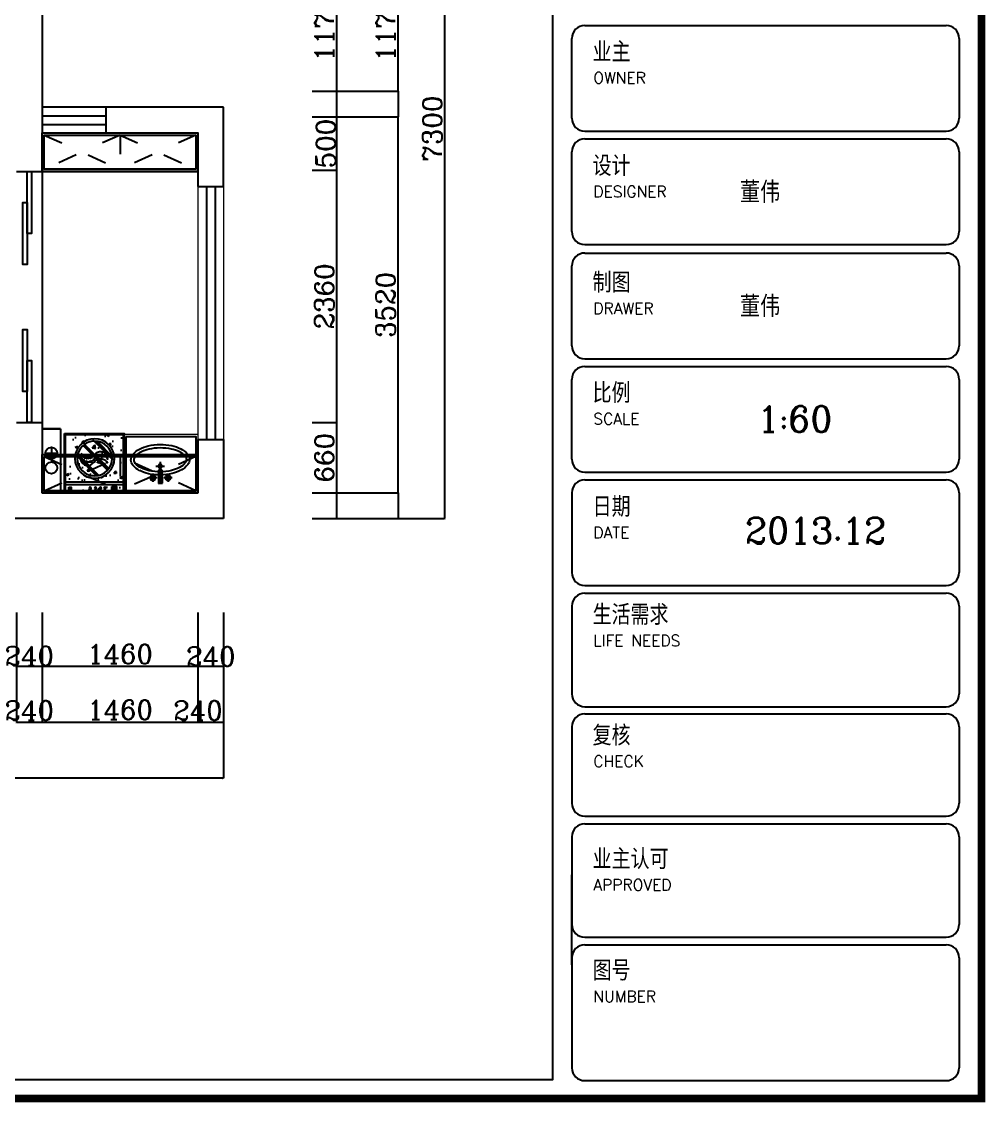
# Model space of a CAD drawing. Header units: millimetres. Extents: x 512961 to 1001058, y -961995 to -458543.
# Drawn here: x 816283 to 825309, y -924224 to -914107 of the extents above; entities that cross this region are included whole.
import ezdxf

# ---------------------------------------------------------------- set-up
doc = ezdxf.new("R2010")
doc.units = ezdxf.units.MM
doc.header["$MEASUREMENT"] = 0
doc.header["$PDMODE"] = 3
doc.linetypes.add('ACAD_ISO03W100', pattern=[30, 12, -18])
doc.layers.get('0').update_dxf_attribs({"linetype": 'CONTINUOUS'})
doc.layers.get('DEFPOINTS').update_dxf_attribs({"linetype": 'CONTINUOUS'})
for name, color, linetype in [('txt', 7, 'CONTINUOUS'), ('WINDOW', 5, 'CONTINUOUS'), ('WINDOW_TEXT', 7, 'CONTINUOUS'), ('墙线', 5, 'CONTINUOUS'), ('装饰细节', 1, 'CONTINUOUS')]:
    doc.layers.add(name, color=color, linetype=linetype)
doc.layers.add('门窗', color=4, linetype='CONTINUOUS', lineweight=13)
doc.styles.add('HZXY', font='complex.shx', dxfattribs={"bigfont": 'HZXY.shx'})
doc.styles.add('ROMAND', font='romand')
doc.styles.get("Standard").update_dxf_attribs({"font": 'complex.shx', "bigfont": 'hzxy.shx'})
doc.dimstyles.new('LMDIM40', dxfattribs={"dimtxt": 80, "dimasz": 20, "dimexe": 0, "dimexo": 0, "dimgap": 25, "dimtad": 1, "dimdec": 0, "dimzin": 0, "dimdsep": 46, "dimtxsty": 'Standard', "dimblk1": 'DOT', "dimblk2": 'DOT', "dimsah": 1, "dimcen": 0, "dimclrd": 2, "dimclre": 2, "dimclrt": 2, "dimadec": 0, "dimazin": 0, "dimtfac": 1, "dimtdec": 0, "dimtmove": 2, "dimatfit": 3, "dimldrblk": 'DOT', "dimfxl": 0, "dimtolj": 1, "dimtzin": 0, "dimarcsym": 0})

# ---------------------------------------------------------------- blocks, each defined once
blk = doc.blocks.new('_ArchTick')
at = {"color": 0, "linetype": 'ByBlock', "const_width": 0.15}
blk.add_lwpolyline([(-0.5, -0.5), (0.5, 0.5)], dxfattribs=at)
blk = doc.blocks.new('*D760')
at = {"layer": 'DEFPOINTS', "color": 0}
for p in [(819004, -917859), (819234, -917859), (819004, -918519)]:
    blk.add_point(p, dxfattribs=at)
at = {"layer": 'txt', "color": 2, "lineweight": -2}
for p, q in [((819004, -917859), (819234, -917859)), ((819234, -918519), (819234, -917859)), ((819004, -918519), (819234, -918519))]:
    blk.add_line(p, q, dxfattribs=at)
at = {"layer": 'txt', "color": 2, "lineweight": -2, "xscale": 20, "yscale": 20, "zscale": 20}
for p, rotation in [((819234, -917859), 90), ((819234, -918519), 270)]:
    blk.add_blockref('_ArchTick', p, dxfattribs=dict(at, rotation=rotation))
at = {"layer": 'txt', "color": 2, "insert": (819119, -918189), "char_height": 180, "attachment_point": 5, "rotation": 90}
blk.add_mtext('\\A1;660', dxfattribs=at)
blk = doc.blocks.new('_DOT')
at = {"color": 0, "linetype": 'ByBlock'}
blk.add_line((-0.5, 0), (-1, 0), dxfattribs=at)
at = {"color": 0, "linetype": 'ByBlock', "const_width": 0.5}
blk.add_lwpolyline([(-0.25, 0, 1), (0.25, 0, 1)], format="xyb", close=True, dxfattribs=at)
blk = doc.blocks.new('DOT')
at = {"color": 0, "linetype": 'ByBlock'}
blk.add_line((-0.35, 0), (-1, 0), dxfattribs=at)
at = {"color": 0, "linetype": 'ByBlock', "const_width": 0.35}
blk.add_lwpolyline([(-0.175, 0, 1), (0.175, 0, 1)], format="xyb", close=True, dxfattribs=at)
blk = doc.blocks.new('*D761')
at = {"layer": 'DEFPOINTS', "color": 0}
for p in [(819004, -915499), (819234, -915499), (819004, -917859)]:
    blk.add_point(p, dxfattribs=at)
at = {"layer": 'txt', "color": 2, "lineweight": -2}
for p, q in [((819004, -915499), (819234, -915499)), ((819234, -917859), (819234, -915499)), ((819004, -917859), (819234, -917859))]:
    blk.add_line(p, q, dxfattribs=at)
at = {"layer": 'txt', "color": 2, "lineweight": -2, "xscale": 20, "yscale": 20, "zscale": 20}
for p, rotation in [((819234, -915499), 90), ((819234, -917859), 270)]:
    blk.add_blockref('_ArchTick', p, dxfattribs=dict(at, rotation=rotation))
at = {"layer": 'txt', "color": 2, "insert": (819119, -916679), "char_height": 180, "attachment_point": 5, "rotation": 90}
blk.add_mtext('\\A1;2360', dxfattribs=at)
blk = doc.blocks.new('*D762')
at = {"layer": 'DEFPOINTS', "color": 0}
for p in [(819004, -914999), (819234, -914999), (819004, -915499)]:
    blk.add_point(p, dxfattribs=at)
at = {"layer": 'txt', "color": 2, "lineweight": -2}
for p, q in [((819004, -914999), (819234, -914999)), ((819234, -915499), (819234, -914999)), ((819004, -915499), (819234, -915499))]:
    blk.add_line(p, q, dxfattribs=at)
at = {"layer": 'txt', "color": 2, "lineweight": -2, "xscale": 20, "yscale": 20, "zscale": 20}
for p, rotation in [((819234, -914999), 90), ((819234, -915499), 270)]:
    blk.add_blockref('_ArchTick', p, dxfattribs=dict(at, rotation=rotation))
at = {"layer": 'txt', "color": 2, "insert": (819133, -915249), "char_height": 180, "attachment_point": 5, "rotation": 90}
blk.add_mtext('\\A1;500', dxfattribs=at)
blk = doc.blocks.new('*D763')
at = {"layer": 'DEFPOINTS', "color": 0}
for p in [(819004, -913589), (819234, -913589), (819004, -914759)]:
    blk.add_point(p, dxfattribs=at)
at = {"layer": 'txt', "color": 2, "lineweight": -2}
for p, q in [((819004, -913589), (819234, -913589)), ((819234, -914759), (819234, -913589)), ((819004, -914759), (819234, -914759))]:
    blk.add_line(p, q, dxfattribs=at)
at = {"layer": 'txt', "color": 2, "lineweight": -2, "xscale": 20, "yscale": 20, "zscale": 20}
for p, rotation in [((819234, -913589), 90), ((819234, -914759), 270)]:
    blk.add_blockref('_ArchTick', p, dxfattribs=dict(at, rotation=rotation))
at = {"layer": 'txt', "color": 2, "insert": (819119, -914174), "char_height": 180, "attachment_point": 5, "rotation": 90}
blk.add_mtext('\\A1;1170', dxfattribs=at)
blk = doc.blocks.new('*D766')
at = {"layer": 'DEFPOINTS', "color": 0}
for p in [(819042, -913589), (819004, -914759), (819808, -914759)]:
    blk.add_point(p, dxfattribs=at)
at = {"layer": 'txt', "color": 2, "lineweight": -2}
for p, q in [((819042, -913589), (819808, -913589)), ((819808, -913589), (819808, -914759)), ((819004, -914759), (819808, -914759))]:
    blk.add_line(p, q, dxfattribs=at)
at = {"layer": 'txt', "color": 2, "lineweight": -2, "xscale": 20, "yscale": 20, "zscale": 20}
for p, rotation in [((819808, -913589), 90), ((819808, -914759), 270)]:
    blk.add_blockref('_ArchTick', p, dxfattribs=dict(at, rotation=rotation))
at = {"layer": 'txt', "color": 2, "insert": (819693, -914174), "char_height": 180, "attachment_point": 5, "rotation": 90}
blk.add_mtext('\\A1;1170', dxfattribs=at)
blk = doc.blocks.new('*D767')
at = {"layer": 'DEFPOINTS', "color": 0}
for p in [(819004, -914999), (819004, -918519), (819808, -918519)]:
    blk.add_point(p, dxfattribs=at)
at = {"layer": 'txt', "color": 2, "lineweight": -2}
for p, q in [((819004, -914999), (819808, -914999)), ((819808, -914999), (819808, -918519)), ((819004, -918519), (819808, -918519))]:
    blk.add_line(p, q, dxfattribs=at)
at = {"layer": 'txt', "color": 2, "lineweight": -2, "xscale": 20, "yscale": 20, "zscale": 20}
for p, rotation in [((819808, -914999), 90), ((819808, -918519), 270)]:
    blk.add_blockref('_ArchTick', p, dxfattribs=dict(at, rotation=rotation))
at = {"layer": 'txt', "color": 2, "insert": (819693, -916759), "char_height": 180, "attachment_point": 5, "rotation": 90}
blk.add_mtext('\\A1;3520', dxfattribs=at)
blk = doc.blocks.new('*D768')
at = {"layer": 'DEFPOINTS', "color": 0}
for p in [(819004, -911459), (819004, -918759), (820245, -918759)]:
    blk.add_point(p, dxfattribs=at)
at = {"layer": 'txt', "color": 2, "lineweight": -2}
for p, q in [((819004, -911459), (820245, -911459)), ((820245, -911459), (820245, -918759)), ((819004, -918759), (820245, -918759))]:
    blk.add_line(p, q, dxfattribs=at)
at = {"layer": 'txt', "color": 2, "lineweight": -2, "xscale": 20, "yscale": 20, "zscale": 20}
for p, rotation in [((820245, -911459), 90), ((820245, -918759), 270)]:
    blk.add_blockref('_ArchTick', p, dxfattribs=dict(at, rotation=rotation))
at = {"layer": 'txt', "color": 2, "insert": (820130, -915109), "char_height": 180, "attachment_point": 5, "rotation": 90}
blk.add_mtext('\\A1;7300', dxfattribs=at)
blk = doc.blocks.new('*D778')
at = {"layer": 'DEFPOINTS', "color": 0}
for p in [(816235, -919637), (816475, -919637), (816475, -920142)]:
    blk.add_point(p, dxfattribs=at)
at = {"layer": 'txt', "color": 2, "lineweight": -2}
for p, q in [((816235, -919637), (816235, -920142)), ((816475, -919637), (816475, -920142)), ((816235, -920142), (816475, -920142))]:
    blk.add_line(p, q, dxfattribs=at)
at = {"layer": 'txt', "color": 2, "lineweight": -2, "xscale": 20, "yscale": 20, "zscale": 20, "rotation": 180}
blk.add_blockref('_ArchTick', (816235, -920142), dxfattribs=at)
at = {"layer": 'txt', "color": 2, "lineweight": -2, "xscale": 20, "yscale": 20, "zscale": 20}
blk.add_blockref('_ArchTick', (816475, -920142), dxfattribs=at)
at = {"layer": 'txt', "color": 2, "insert": (816355, -920045), "char_height": 180, "attachment_point": 5}
blk.add_mtext('\\A1;240', dxfattribs=at)
blk = doc.blocks.new('*D779')
at = {"layer": 'DEFPOINTS', "color": 0}
for p in [(816475, -919637), (817935, -919637), (817935, -920142)]:
    blk.add_point(p, dxfattribs=at)
at = {"layer": 'txt', "color": 2, "lineweight": -2}
for p, q in [((816475, -919637), (816475, -920142)), ((817935, -919637), (817935, -920142)), ((816475, -920142), (817935, -920142))]:
    blk.add_line(p, q, dxfattribs=at)
at = {"layer": 'txt', "color": 2, "lineweight": -2, "xscale": 20, "yscale": 20, "zscale": 20, "rotation": 180}
blk.add_blockref('_ArchTick', (816475, -920142), dxfattribs=at)
at = {"layer": 'txt', "color": 2, "lineweight": -2, "xscale": 20, "yscale": 20, "zscale": 20}
blk.add_blockref('_ArchTick', (817935, -920142), dxfattribs=at)
at = {"layer": 'txt', "color": 2, "insert": (817205, -920027), "char_height": 180, "attachment_point": 5}
blk.add_mtext('\\A1;1460', dxfattribs=at)
blk = doc.blocks.new('*D780')
at = {"layer": 'DEFPOINTS', "color": 0}
for p in [(817935, -919637), (818175, -919637), (818175, -920142)]:
    blk.add_point(p, dxfattribs=at)
at = {"layer": 'txt', "color": 2, "lineweight": -2}
for p, q in [((817935, -919637), (817935, -920142)), ((818175, -919637), (818175, -920142)), ((817935, -920142), (818175, -920142))]:
    blk.add_line(p, q, dxfattribs=at)
at = {"layer": 'txt', "color": 2, "lineweight": -2, "xscale": 20, "yscale": 20, "zscale": 20, "rotation": 180}
blk.add_blockref('_ArchTick', (817935, -920142), dxfattribs=at)
at = {"layer": 'txt', "color": 2, "lineweight": -2, "xscale": 20, "yscale": 20, "zscale": 20}
blk.add_blockref('_ArchTick', (818175, -920142), dxfattribs=at)
at = {"layer": 'txt', "color": 2, "insert": (818055, -920051), "char_height": 180, "attachment_point": 5}
blk.add_mtext('\\A1;240', dxfattribs=at)
blk = doc.blocks.new('*D790')
at = {"layer": 'DEFPOINTS', "color": 0}
for p in [(816235, -919637), (816475, -919637), (816475, -920665)]:
    blk.add_point(p, dxfattribs=at)
at = {"layer": 'txt', "color": 2, "lineweight": -2}
for p, q in [((816235, -919637), (816235, -920665)), ((816475, -919637), (816475, -920665)), ((816235, -920665), (816475, -920665))]:
    blk.add_line(p, q, dxfattribs=at)
at = {"layer": 'txt', "color": 2, "lineweight": -2, "xscale": 20, "yscale": 20, "zscale": 20, "rotation": 180}
blk.add_blockref('_ArchTick', (816235, -920665), dxfattribs=at)
at = {"layer": 'txt', "color": 2, "lineweight": -2, "xscale": 20, "yscale": 20, "zscale": 20}
blk.add_blockref('_ArchTick', (816475, -920665), dxfattribs=at)
at = {"layer": 'txt', "color": 2, "insert": (816355, -920556), "char_height": 180, "attachment_point": 5}
blk.add_mtext('\\A1;240', dxfattribs=at)
blk = doc.blocks.new('*D791')
at = {"layer": 'DEFPOINTS', "color": 0}
for p in [(816475, -919637), (817935, -919637), (817935, -920665)]:
    blk.add_point(p, dxfattribs=at)
at = {"layer": 'txt', "color": 2, "lineweight": -2}
for p, q in [((816475, -919637), (816475, -920665)), ((817935, -919637), (817935, -920665)), ((816475, -920665), (817935, -920665))]:
    blk.add_line(p, q, dxfattribs=at)
at = {"layer": 'txt', "color": 2, "lineweight": -2, "xscale": 20, "yscale": 20, "zscale": 20, "rotation": 180}
blk.add_blockref('_ArchTick', (816475, -920665), dxfattribs=at)
at = {"layer": 'txt', "color": 2, "lineweight": -2, "xscale": 20, "yscale": 20, "zscale": 20}
blk.add_blockref('_ArchTick', (817935, -920665), dxfattribs=at)
at = {"layer": 'txt', "color": 2, "insert": (817205, -920550), "char_height": 180, "attachment_point": 5}
blk.add_mtext('\\A1;1460', dxfattribs=at)
blk = doc.blocks.new('*D792')
at = {"layer": 'DEFPOINTS', "color": 0}
for p in [(817935, -919637), (818175, -919637), (818175, -920665)]:
    blk.add_point(p, dxfattribs=at)
at = {"layer": 'txt', "color": 2, "lineweight": -2}
for p, q in [((817935, -919637), (817935, -920665)), ((818175, -919637), (818175, -920665)), ((817935, -920665), (818175, -920665))]:
    blk.add_line(p, q, dxfattribs=at)
at = {"layer": 'txt', "color": 2, "lineweight": -2, "xscale": 20, "yscale": 20, "zscale": 20, "rotation": 180}
blk.add_blockref('_ArchTick', (817935, -920665), dxfattribs=at)
at = {"layer": 'txt', "color": 2, "lineweight": -2, "xscale": 20, "yscale": 20, "zscale": 20}
blk.add_blockref('_ArchTick', (818175, -920665), dxfattribs=at)
at = {"layer": 'txt', "color": 2, "insert": (817935, -920556), "char_height": 180, "attachment_point": 5}
blk.add_mtext('\\A1;240', dxfattribs=at)
blk = doc.blocks.new('*D793')
at = {"layer": 'DEFPOINTS', "color": 0}
for p in [(802795, -919637), (818175, -919637), (802795, -921190)]:
    blk.add_point(p, dxfattribs=at)
at = {"layer": 'txt', "color": 2, "lineweight": -2}
for p, q in [((802795, -919637), (802795, -921190)), ((818175, -919637), (818175, -921190)), ((818175, -921190), (802795, -921190))]:
    blk.add_line(p, q, dxfattribs=at)
at = {"layer": 'txt', "color": 2, "lineweight": -2, "xscale": 20, "yscale": 20, "zscale": 20, "rotation": 180}
blk.add_blockref('_ArchTick', (802795, -921190), dxfattribs=at)
at = {"layer": 'txt', "color": 2, "lineweight": -2, "xscale": 20, "yscale": 20, "zscale": 20}
blk.add_blockref('_ArchTick', (818175, -921190), dxfattribs=at)
at = {"layer": 'txt', "color": 2, "insert": (810485, -921075), "char_height": 180, "attachment_point": 5}
blk.add_mtext('\\A1;15380', dxfattribs=at)
blk = doc.blocks.new('j')
at = {"color": 8}
for p, q in [((703552, -452450), (703398, -452604)), ((703565, -452450), (703398, -452617)), ((703538, -452452), (703399, -452590)), ((703655, -452481), (703428, -452707)), ((703662, -452486), (703434, -452715)), ((703669, -452492), (703439, -452721)), ((703718, -452573), (703521, -452771)), ((703720, -452584), (703531, -452773)), ((703722, -452595), (703542, -452774)), ((703834, -452857), (703294, -452857))]:
    blk.add_line(p, q, dxfattribs=at)
blk.add_lwpolyline([(703834, -452387), (703294, -452387), (703294, -452927), (703834, -452927)], close=True, dxfattribs=at)
for points in [[(703689, -452562, -0.632818), (703562, -452580, 0.591279), (703436, -452590, 0.591279)], [(703689, -452594, -0.632818), (703562, -452612, 0.591279), (703436, -452622, 0.591279)], [(703693, -452628, -0.632818), (703566, -452646, 0.591279), (703440, -452656, 0.591279)]]:
    blk.add_lwpolyline(points, format="xyb", dxfattribs=at)
blk.add_circle((703560, -452613), 163, dxfattribs=at)
at = {"layer": '装饰细节', "color": 147}
blk.add_line((703834, -452830), (703294, -452830), dxfattribs=at)
for points in [[(703843, -452378), (703285, -452378), (703285, -452936), (703843, -452936)], [(703364, -452874), (703355, -452874), (703355, -452883), (703364, -452883)], [(703364, -452887), (703355, -452887), (703355, -452896), (703364, -452896)], [(703364, -452900), (703355, -452900), (703355, -452909), (703364, -452909)], [(703375, -452874), (703366, -452874), (703366, -452883), (703375, -452883)], [(703375, -452887), (703366, -452887), (703366, -452896), (703375, -452896)], [(703375, -452900), (703366, -452900), (703366, -452909), (703375, -452909)], [(703387, -452874), (703378, -452874), (703378, -452883), (703387, -452883)], [(703387, -452887), (703378, -452887), (703378, -452896), (703387, -452896)], [(703387, -452900), (703378, -452900), (703378, -452909), (703387, -452909)], [(703400, -452874), (703391, -452874), (703391, -452883), (703400, -452883)], [(703400, -452887), (703391, -452887), (703391, -452896), (703400, -452896)], [(703400, -452900), (703391, -452900), (703391, -452909), (703400, -452909)], [(703789, -452881), (703780, -452881), (703780, -452890), (703789, -452890)], [(703789, -452894), (703780, -452894), (703780, -452903), (703789, -452903)], [(703802, -452881), (703793, -452881), (703793, -452890), (703802, -452890)], [(703802, -452894), (703793, -452894), (703793, -452903), (703802, -452903)]]:
    blk.add_lwpolyline(points, close=True, dxfattribs=at)
for centre, radius in [((703560, -452613), 185), ((703464, -452890), 9.44), ((703506, -452890), 9.44), ((703553, -452890), 9.44), ((703601, -452890), 9.44)]:
    blk.add_circle(centre, radius, dxfattribs=at)
at = {"color": 8, "insert": (703688, -452657), "char_height": 49, "width": 591.41, "attachment_point": 1, "rotation": 180}
blk.add_mtext('\\fￋￎￌﾣﾤ|b0|i0|c134|p2;洗衣机', dxfattribs=at)
blk = doc.blocks.new('fghj')
at = {"color": 8}
for p, q in [((812760, -446592, 215), (812760, -446512, 215)), ((812908, -446624, 215), (812711, -446623, 215)), ((812800, -446551, 215), (812720, -446550, 215)), ((812868, -446664, 215), (812868, -446584, 215)), ((812799, -446695, 215), (812720, -446695, 215)), ((812760, -446654, 215), (812759, -446734, 215))]:
    blk.add_line(p, q, dxfattribs=at)
for centre in [(812760, -446552, 215), (812759, -446694, 215)]:
    blk.add_circle(centre, 17.9, dxfattribs=at)
for centre, radius, start, end in [((813002, -446521), 168, 128.1854, 152.1876), ((812929, -446428), 49.2, 89.7481, 128.1854), ((812929, -446428), 49.2, 51.3109, 89.7481), ((812855, -446521), 168, 27.3087, 51.3109), ((813308, -446625), 493, 167.5495, 179.7481), ((813120, -446584), 301, 152.1876, 167.5495), ((812736, -446582), 301, 11.9468, 27.3087), ((812548, -446622), 493, 359.7481, 11.9468), ((813308, -446625), 493, 179.7481, 191.9468), ((812548, -446622), 493, 347.5495, 359.7481), ((813120, -446665), 301, 191.9468, 207.3087), ((812736, -446663), 301, 332.1876, 347.5495), ((813001, -446726), 168, 207.3087, 231.3109), ((812843, -446714), 184, 308.7128, 343.2488), ((812927, -446819), 49.2, 231.3109, 269.7481), ((812927, -446819), 49.2, 269.7481, 308.1854)]:
    blk.add_arc(centre, radius, start, end, dxfattribs=at)
at = {"layer": '装饰细节', "color": 147}
for p, q in [((812707, -446605, 215), (812829, -446605, 215)), ((812707, -446641, 215), (812707, -446605, 215)), ((812829, -446605, 215), (812829, -446641, 215)), ((812829, -446641, 215), (812707, -446641, 215))]:
    blk.add_line(p, q, dxfattribs=at)
for centre, radius in [((812760, -446552, 215), 25), ((812868, -446624, 215), 17.9), ((812759, -446694, 215), 25)]:
    blk.add_circle(centre, radius, dxfattribs=at)
for centre, radius, start, end in [((813002, -446521), 197, 128.1854, 152.1876), ((812929, -446428), 78.6, 89.7481, 128.1854), ((812929, -446428), 78.6, 51.3109, 89.7481), ((812855, -446521), 197, 27.3087, 51.3109), ((813308, -446625), 523, 167.5495, 179.7481), ((813120, -446584), 330, 152.1876, 167.5495), ((812736, -446582), 330, 11.9468, 27.3087), ((812548, -446622), 523, 359.7481, 11.9468), ((813308, -446625), 523, 179.7481, 191.9468), ((812548, -446622), 523, 347.5495, 359.7481), ((813120, -446665), 330, 191.9468, 207.3087), ((813001, -446726), 197, 207.3087, 231.3109), ((812854, -446726), 197, 308.1854, 332.1876), ((812736, -446663), 330, 332.1876, 347.5495), ((812927, -446819), 78.6, 231.3109, 269.7481), ((812927, -446819), 78.6, 269.7481, 308.1854)]:
    blk.add_arc(centre, radius, start, end, dxfattribs=at)

msp = doc.modelspace()

# ---------------------------------------------------------------- hatches: boundary and pattern name
at = {"layer": 'txt'}
h = msp.add_hatch(dxfattribs=at)
h.set_pattern_fill('AR-CONC', color=147, scale=35, style=0)
h.set_pattern_definition([(50, (307130.19, -376138.09), (251.041064, -21.96325), [26.25, -288.75]), (355, (307130.2, -376138.1), (-48.56297, 263.26725), [21, -231]), (100.4514, (307151.1, -376139.92), (202.47828, 241.30384), [22.30907, -245.39974]), (46.1842, (307130.2, -376068.1), (373.53437, -57.93166), [39.375, -433.125]), (96.6356, (307161.3, -376072.9), (327.13195, 340.94125), [33.4636, -368.09955]), (351.1842, (307130.2, -376068.1), (327.13168, 340.94151), [31.5, -346.5]), (21, (307165.19, -376085.59), (208.91747, -140.91661), [26.25, -288.75]), (326, (307165.2, -376085.6), (85.16037, 253.80252), [21, -231]), (71.4514, (307182.6, -376097.33), (294.07792, 112.88567), [22.30907, -245.39974]), (37.5, (307130.19, -376138.09), (4.255949, 116.512849), [0, -228.2, 0, -234.5, 0, -231.875]), (7.5, (307130.19, -376138.09), (92.074338, 138.0441), [0, -133.7, 0, -222.95, 0, -88.375]), (327.5, (307052.14, -376138.09), (186.837853, -7.894205), [0, -87.5, 0, -273, 0, -362.25]), (317.5, (307017.14, -376138.09), (204.11516, 35.036744), [0, -113.75, 0, -181.3, 0, -257.25])])
h.paths.add_polyline_path([(817242.8, -917961.5), (816684.8, -917961.5), (816684.8, -918519.5), (817242.8, -918519.5)])
h.paths.add_polyline_path([(817476.2, -918107), (817476.2, -918107)])
h.paths.add_polyline_path([(817478.4, -918311.7, 0.0440771), (817564.7, -918321.6), (817564.5, -918307.6), (817582.4, -918307.4), (817582.2, -918285.7, -0.4246976), (817563.7, -918267.8, -1), (817599.4, -918267.8, -0.4038067), (817582.2, -918285.7), (817582.4, -918307.4), (817600.3, -918307.2), (817600.7, -918350.5, 0.0261435), (817655.1, -918345.2), (817655.2, -918350.5, -0.4031114), (817679.3, -918375.5, -1), (817629.2, -918375.5, -0.4254036), (817655.2, -918350.5), (817655.1, -918345.2, -0.0261435), (817600.7, -918350.5), (817601.6, -918428.6), (817565.8, -918429), (817565, -918350.9, -0.0261581), (817510.5, -918346.7), (817510.6, -918352.1, -0.4318077), (817537.1, -918377.1, -1), (817487, -918377.1, -0.3968356), (817510.6, -918352.1), (817510.5, -918346.7, -0.0184134), (817472.5, -918340.4), (817472.5, -918340.4, 0.0445934), (817565, -918350.9), (817564.7, -918321.6, -0.0440768), (817478.4, -918311.7)])
h.paths.add_polyline_path([(817814.9, -918175.1), (817814.9, -918175.1), (817814.9, -918175.1), (817814.9, -918175.1), (817814.9, -918175.1), (817814.9, -918175.1)])
h.paths.add_polyline_path([(817529.9, -918377.1, -1), (817494.2, -918377.1, -1)], flags=16)
h.paths.add_polyline_path([(817837.7, -918156.6, -0.0000018), (817837.7, -918156.6)])
h.paths.add_polyline_path([(817762.3, -918281.2, 0.0000012), (817762.3, -918281.2)])
h.paths.add_polyline_path([(817672.1, -918375.5, -1.000001), (817636.3, -918375.5, -1)], flags=16)
h.paths.add_polyline_path([(817776.2, -918307.1, 0.0000012), (817776.2, -918307.1)])

# ---------------------------------------------------------------- linework, layer by layer
at = {"color": 4}
for p, q in [((821557.2, -914143.6), (824943, -914143.6)), ((821436.6, -915012.1), (821436.6, -914264.2)), ((825063.6, -914264.2), (825063.6, -915012.1)), ((821557.2, -915132.7), (824943, -915132.7)), ((821557.2, -915205.1), (824943, -915205.1)), ((821436.6, -916073.5), (821436.6, -915325.7)), ((825063.6, -915325.7), (825063.6, -916073.5)), ((821557.2, -916194.2), (824943, -916194.2)), ((821557.2, -916273.7), (824943, -916273.7)), ((821436.6, -917142.2), (821436.6, -916394.3)), ((825063.6, -916394.3), (825063.6, -917142.2)), ((821557.2, -917262.8), (824943, -917262.8)), ((821557.2, -917335.2), (824943, -917335.2)), ((821436.6, -918203.7), (821436.6, -917455.8)), ((825063.6, -917455.8), (825063.6, -918203.7)), ((821557.2, -918324.3), (824943, -918324.3)), ((821557.2, -918396.7), (824943, -918396.7)), ((821436.6, -918517.3), (821436.6, -919265.1)), ((825063.6, -918517.3), (825063.6, -919265.1)), ((821557.2, -919385.8), (824943, -919385.8)), ((821557.2, -919458.1), (824943, -919458.1)), ((821436.6, -919578.8), (821436.6, -920399)), ((825063.6, -919578.8), (825063.6, -920399)), ((821557.2, -920519.6), (824943, -920519.6)), ((821557.2, -920587.7), (824943, -920587.7)), ((821436.6, -920708.3), (821436.6, -921423.4)), ((825063.6, -920708.3), (825063.6, -921423.4)), ((821557.2, -921544), (824943, -921544)), ((821557.2, -921616.4), (824943, -921616.4)), ((821436.6, -921737), (821436.6, -922557.2)), ((825063.6, -921737), (825063.6, -922557.2)), ((821436.5, -922936.2), (821436.5, -922092.7)), ((821557.2, -922677.8), (824943, -922677.8)), ((821557.2, -922748.6), (824943, -922748.6)), ((821436.6, -922869.2), (821436.6, -923899.3)), ((825063.6, -922869.2), (825063.6, -923899.3)), ((821557.2, -924019.9), (824943, -924019.9))]:
    msp.add_line(p, q, dxfattribs=at)
at = {"color": 250}
msp.add_line((816475.3, -915509.5), (816475.3, -917859.5), dxfattribs=at)
at = {"const_width": 72.1}
msp.add_lwpolyline([(799252.6, -924187.5), (825273.4, -924186.1), (825273.4, -905301.3), (799252.6, -905302.7)], close=True, dxfattribs=at)
at = {"color": 4}
msp.add_lwpolyline([(799433.5, -905495.3), (799433.5, -924010.5), (821257, -924009.1), (821257, -905493.9)], close=True, dxfattribs=at)
at = {"color": 250}
msp.add_lwpolyline([(817262.8, -917989.5), (817915.3, -917989.5), (817915.3, -918499.5), (817262.8, -918499.5)], close=True, dxfattribs=at)
at = {"color": 4}
for centre, start, end in [((821557.2, -914264.2), 90, 180), ((824943, -914264.2), 0, 90), ((821557.2, -915012.1), 180, 270), ((824943, -915012.1), 270, 0), ((821557.2, -915325.7), 90, 180), ((824943, -915325.7), 0, 90), ((821557.2, -916073.5), 180, 270), ((824943, -916073.5), 270, 0), ((821557.2, -916394.3), 90, 180), ((824943, -916394.3), 0, 90), ((821557.2, -917142.2), 180, 270), ((824943, -917142.2), 270, 0), ((821557.2, -917455.8), 90, 180), ((824943, -917455.8), 0, 90), ((821557.2, -918203.7), 180, 270), ((824943, -918203.7), 270, 0), ((821557.2, -918517.3), 90, 180), ((824943, -918517.3), 0, 90), ((821557.2, -919265.1), 180, 270), ((824943, -919265.1), 270, 0), ((821557.2, -919578.8), 90, 180), ((824943, -919578.8), 0, 90), ((821557.2, -920399), 180, 270), ((824943, -920399), 270, 0), ((821557.2, -920708.3), 90, 180), ((824943, -920708.3), 0, 90), ((821557.2, -921423.4), 180, 270), ((824943, -921423.4), 270, 0), ((821557.2, -921737), 90, 180), ((824943, -921737), 0, 90), ((821557.2, -922557.2), 180, 270), ((824943, -922557.2), 270, 0), ((821557.2, -922869.2), 90, 180), ((824943, -922869.2), 0, 90), ((821557.2, -923899.3), 180, 270), ((824943, -923899.3), 270, 0)]:
    msp.add_arc(centre, 120.6, start, end, dxfattribs=at)
at = {"layer": 'txt', "color": 2}
for p, q in [((819234, -914999.5), (819234, -914759.5)), ((819808.5, -914759.5), (819808.5, -914999.5)), ((819004, -918519.5), (819233.8, -918519.5)), ((819004, -918519.5), (819808.5, -918519.5)), ((819233.8, -918519.5), (819233.8, -918759.5)), ((819808.5, -918519.5), (819808.5, -918759.5)), ((819004, -918759.5), (819233.8, -918759.5)), ((819004, -918759.5), (819808.5, -918759.5))]:
    msp.add_line(p, q, dxfattribs=at)
at = {"layer": 'txt'}
for p, q in [((818015.3, -915649.5), (818015.3, -918019.5)), ((818095.3, -915649.5), (818095.3, -918019.5)), ((816475.3, -917918.6), (816647.2, -917918.6))]:
    msp.add_line(p, q, dxfattribs=at)
at = {"layer": 'WINDOW'}
for p, q in [((816475.3, -913589.5), (816475.3, -915509.5)), ((818175.3, -914909.5), (816475.3, -914909.5)), ((817075.3, -915149.5), (817075.3, -914909.5)), ((818175.3, -915649.5), (818175.3, -914909.5)), ((816475.3, -915149.5), (817935.3, -915149.5)), ((817935.3, -915149.5), (817935.3, -915649.5)), ((816235.3, -915509.5), (816475.3, -915509.5)), ((816475.3, -915509.5), (817935.3, -915509.5)), ((817935.3, -915649.5), (818175.3, -915649.5)), ((816235.3, -917859.5), (816475.3, -917859.5)), ((816475.3, -917859.5), (816475.3, -918519.5)), ((817935.3, -918019.5), (818175.3, -918019.5)), ((817935.3, -918019.5), (817935.3, -918519.5)), ((818175.3, -918019.5), (818175.3, -918759.5)), ((817935.3, -918519.5), (816475.3, -918519.5)), ((816475.3, -918519.5), (817935.3, -918519.5)), ((816475.3, -918759.5), (811165.3, -918759.5)), ((818175.3, -918759.5), (816475.3, -918759.5))]:
    msp.add_line(p, q, dxfattribs=at)
at = {"layer": 'WINDOW_TEXT'}
for p, q in [((816475.3, -914989.5), (817075.3, -914989.5)), ((816475.3, -915069.5), (817075.3, -915069.5)), ((816562.2, -918091.7), (816562.2, -918201.7)), ((816507.2, -918146.7), (816617.2, -918146.7))]:
    msp.add_line(p, q, dxfattribs=at)
for centre in [(816562.2, -918146.7), (816562.2, -918284)]:
    msp.add_circle(centre, 55, dxfattribs=at)
at = {"layer": '墙线', "color": 4, "ltscale": 3}
for q in [(816475.3, -917918.6), (816647.2, -918519.5)]:
    msp.add_line((816647.2, -917918.6), q, dxfattribs=at)
for points in [[(816475.3, -915149.5), (817935.3, -915149.5), (817935.3, -915509.5), (816475.3, -915509.5)], [(816475.3, -918159.5), (817935.3, -918159.5), (817935.3, -918519.5), (816475.3, -918519.5)]]:
    msp.add_lwpolyline(points, close=True, dxfattribs=at)
for points in [[(816376.2, -915509.4), (816375.8, -916089.4), (816335.8, -916089.4), (816335.8, -915509.2), (816376.2, -915509.2), (816375.8, -916089.4)], [(816336, -915799.3), (816335.5, -916379.3), (816295.5, -916379.3), (816295.5, -915799.2), (816336, -915799.2), (816335.5, -916379.3)], [(816335.8, -916989.4), (816335.3, -917569.4), (816295.3, -917569.4), (816295.3, -916989.3), (816335.8, -916989.3), (816335.3, -917569.4)], [(816375.8, -917279.5), (816375.3, -917859.5), (816335.3, -917859.5), (816335.3, -917279.3), (816375.8, -917279.3), (816375.3, -917859.5)]]:
    msp.add_lwpolyline(points, dxfattribs=at)
at = {"layer": '装饰细节', "color": 250, "linetype": 'ACAD_ISO03W100', "ltscale": 15}
for p, q in [((816495.3, -915169.5), (817205.3, -915489.5)), ((817205.3, -915169.5), (816495.3, -915489.5)), ((817205.3, -915169.5), (817915.3, -915489.5)), ((817915.3, -915169.5), (817205.3, -915489.5)), ((816495.3, -918179.5), (817205.3, -918499.5)), ((816495.3, -918499.5), (817205.3, -918179.5)), ((817915.3, -918179.5), (817205.3, -918499.5)), ((817915.3, -918499.5), (817205.3, -918179.5))]:
    msp.add_line(p, q, dxfattribs=at)
at = {"layer": '装饰细节', "color": 4, "linetype": 'ACAD_ISO03W100', "ltscale": 15}
for p, q in [((817205.3, -915169.5), (817205.3, -915489.5)), ((817205.3, -918179.5), (817205.3, -918499.5))]:
    msp.add_line(p, q, dxfattribs=at)
at = {"layer": '装饰细节', "color": 250}
for points in [[(816495.3, -915169.5), (817915.3, -915169.5), (817915.3, -915489.5), (816495.3, -915489.5)], [(816495.3, -918179.5), (817915.3, -918179.5), (817915.3, -918499.5), (816495.3, -918499.5)]]:
    msp.add_lwpolyline(points, close=True, dxfattribs=at)
at = {"layer": '门窗'}
for p, q in [((816475.3, -914909.5), (817075.3, -914909.5)), ((816475.3, -915149.5), (817075.3, -915149.5)), ((817935.3, -915649.5), (817935.3, -918019.5)), ((818175.3, -915649.5), (818175.3, -918019.5))]:
    msp.add_line(p, q, dxfattribs=at)
msp.add_lwpolyline([(817242.8, -917969.5), (817935.3, -917969.5), (817935.3, -918519.5), (817242.8, -918519.5)], close=True, dxfattribs=at)

# ---------------------------------------------------------------- block references
at = {"layer": 'txt', "color": 2, "xscale": 20, "yscale": 20, "zscale": 20}
for p, rotation in [((819808.5, -914999.5), 270), ((819233.8, -918369.5), 90), ((819233.8, -918519.5), 90), ((819808.5, -918519.5), 90), ((819233.8, -918759.5), 270), ((819808.5, -918759.5), 270)]:
    msp.add_blockref('_ArchTick', p, dxfattribs=dict(at, rotation=rotation))
at = {"layer": '墙线', "color": 4, "ltscale": 3, "xscale": -1}
msp.add_blockref('j', (1520527.6, -465583.7), dxfattribs=at)
at = {"layer": '装饰细节', "color": 0, "xscale": -1, "rotation": 270.3681048012277}
msp.add_blockref('fghj', (1269418.6, -1728249.9), dxfattribs=at)

# ---------------------------------------------------------------- texts
for s, height, style, p in [('业主', 187.06, 'HZXY', (821630.9, -914485.7)), ('OWNER', 106.15, 'ROMAND', (821638.1, -914686.6)), ('设计', 187.06, 'HZXY', (821630.9, -915551.3)), ('DESIGNER', 106.15, 'ROMAND', (821638.1, -915752.1)), ('制图', 187.06, 'HZXY', (821630.9, -916643.4)), ('DRAWER', 106.15, 'ROMAND', (821638.1, -916844.3)), ('比例', 187.06, 'HZXY', (821630.9, -917677.3)), ('1:60', 240.87, 'HZXY', (823174, -917947.7)), ('SCALE', 106.15, 'ROMAND', (821638.1, -917878.2)), ('日期', 187.06, 'HZXY', (821630.9, -918742.9)), ('2013.12', 240.87, 'HZXY', (823058, -918991.2)), ('DATE', 106.15, 'ROMAND', (821638.1, -918943.7)), ('复核', 187.06, 'HZXY', (821630.9, -920883.4)), ('CHECK', 106.15, 'ROMAND', (821638.1, -921084.2)), ('业主认可', 187.06, 'HZXY', (821630.9, -922040.1)), ('APPROVED', 106.15, 'ROMAND', (821638.1, -922241)), ('图号', 187.06, 'HZXY', (821630.9, -923083.3)), ('NUMBER', 106.15, 'ROMAND', (821638.1, -923284.2))]:
    msp.add_text(s, height=height, dxfattribs=dict(style=style)).set_placement(p)
for p in [(823010.9, -915803.5), (823010.9, -916872.1)]:
    msp.add_text('董伟', height=198.72).set_placement(p)
at = {"color": 2}
for s, height, style, p in [('生活需求', 187.06, 'HZXY', (821630.9, -919753.8)), ('LIFE NEEDS', 106.15, 'ROMAND', (821638.1, -919954.7))]:
    msp.add_text(s, height=height, dxfattribs=dict(at, style=style)).set_placement(p)

# ---------------------------------------------------------------- dimensions: what is measured, and where the dimension line sits
at = {"layer": 'txt', "color": 2}
for base, p1, p2, angle, picture, middle in [((820245.1, -918759.5), (819004, -911459.5), (819004, -918759.5), 90, '*D768', (820130.1, -915109.5)), ((819234, -913589.5), (819004, -914759.5), (819004, -913589.5), 270, '*D763', (819119, -914174.5)), ((819808.5, -914759.5), (819041.5, -913589.5), (819004, -914759.5), 90, '*D766', (819693.5, -914174.5)), ((819808.5, -918519.5), (819004, -914999.5), (819004, -918519.5), 90, '*D767', (819693.5, -916759.5)), ((819234, -915499.5), (819004, -917859.5), (819004, -915499.5), 270, '*D761', (819119, -916679.5)), ((819233.8, -917859.5), (819004, -918519.5), (819004, -917859.5), 270, '*D760', (819118.8, -918189.5))]:
    dim = msp.add_linear_dim(base=base, p1=p1, p2=p2, angle=angle, dimstyle='LMDIM40', override={"dimtxt": 180, "dimblk": 'ArchTick', "dimsah": 0, "dimldrblk": 'DOT'}, dxfattribs=at)
    dim.commit()
    dim.dimension.update_dxf_attribs({"geometry": picture, "text_midpoint": middle})
dim = msp.add_linear_dim(base=(819234, -914999.5), p1=(819004, -915499.5), p2=(819004, -914999.5), angle=270, dimstyle='LMDIM40', override={"dimtxt": 180, "dimblk": 'ArchTick', "dimsah": 0, "dimldrblk": 'DOT'}, dxfattribs=at)
dim.commit()
dim.dimension.update_dxf_attribs({"geometry": '*D762', "text_midpoint": (819132.8, -915249.5), "dimtype": 160})
for base, p1, p2, picture, middle in [((802795.3, -921190.2), (818175.3, -919637.1), (802795.3, -919637.1), '*D793', (810485.3, -921075.2)), ((817935.3, -920141.6), (816475.3, -919637.1), (817935.3, -919637.1), '*D779', (817205.3, -920026.6)), ((817935.3, -920665.4), (816475.3, -919637.1), (817935.3, -919637.1), '*D791', (817205.3, -920550.4))]:
    dim = msp.add_linear_dim(base=base, p1=p1, p2=p2, dimstyle='LMDIM40', override={"dimtxt": 180, "dimblk": 'ArchTick', "dimsah": 0, "dimldrblk": 'DOT'}, dxfattribs=at)
    dim.commit()
    dim.dimension.update_dxf_attribs({"geometry": picture, "text_midpoint": middle})
for base, p1, p2, picture, middle in [((816475.3, -920141.6), (816235.3, -919637.1), (816475.3, -919637.1), '*D778', (816355.3, -920045.4)), ((816475.3, -920665.4), (816235.3, -919637.1), (816475.3, -919637.1), '*D790', (816355.3, -920556.1)), ((818175.3, -920665.4), (817935.3, -919637.1), (818175.3, -919637.1), '*D792', (817935.3, -920556.3)), ((818175.3, -920141.6), (817935.3, -919637.1), (818175.3, -919637.1), '*D780', (818055.3, -920050.8))]:
    dim = msp.add_linear_dim(base=base, p1=p1, p2=p2, dimstyle='LMDIM40', override={"dimtxt": 180, "dimblk": 'ArchTick', "dimsah": 0, "dimldrblk": 'DOT'}, dxfattribs=at)
    dim.commit()
    dim.dimension.update_dxf_attribs({"geometry": picture, "text_midpoint": middle, "dimtype": 160})

doc.saveas('drawing.dxf')
